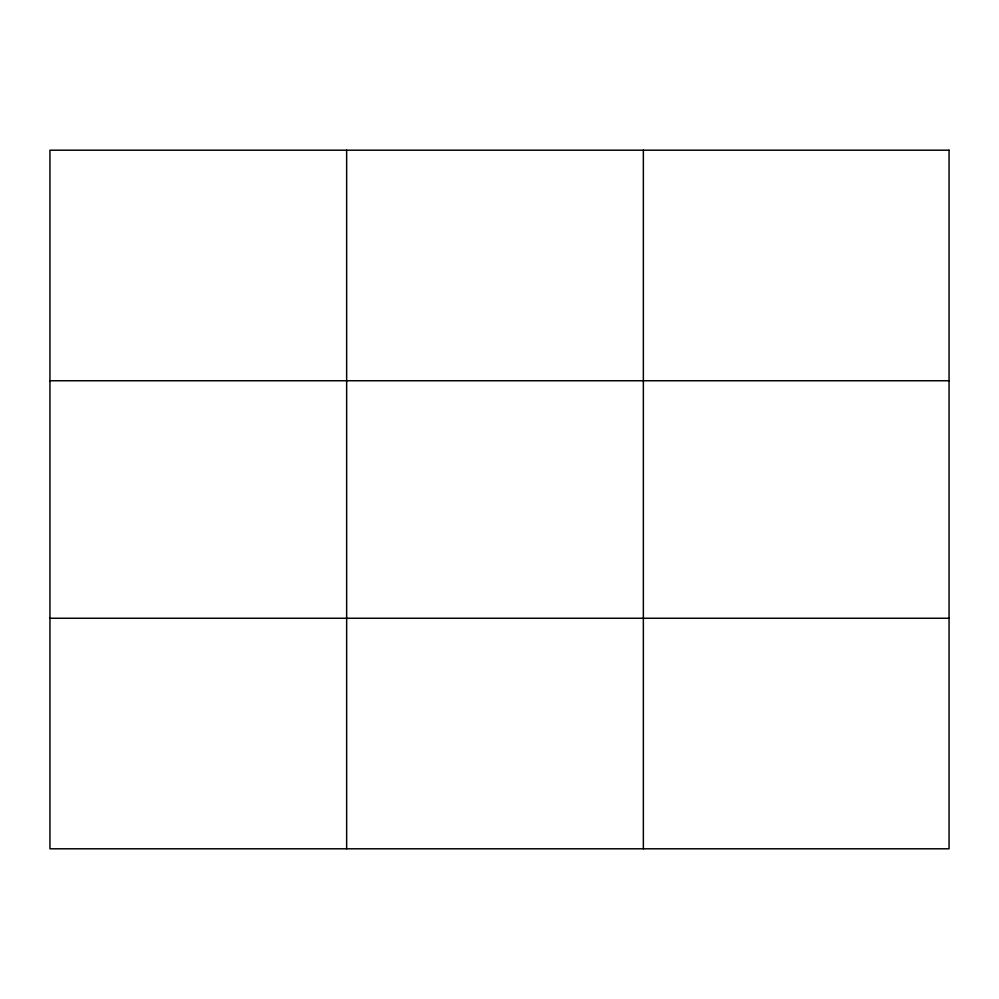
<?xml version="1.0" encoding="UTF-8"?>
<svg xmlns="http://www.w3.org/2000/svg" width="999" height="999" viewBox="0 0 999 999"><rect width="100%" height="100%" fill="white"/><g stroke="black" fill="none" stroke-linecap="round" stroke-linejoin="round"><path stroke-width="1.5" d="M346.653 848.8L346.653 150.2M643.356 848.8L643.356 150.2M49.95 380.744L949.05 380.744M49.95 618.256L949.05 618.256M949.05 150.2L949.05 848.8L49.95 848.8L49.95 150.2L949.05 150.2"/></g></svg>
